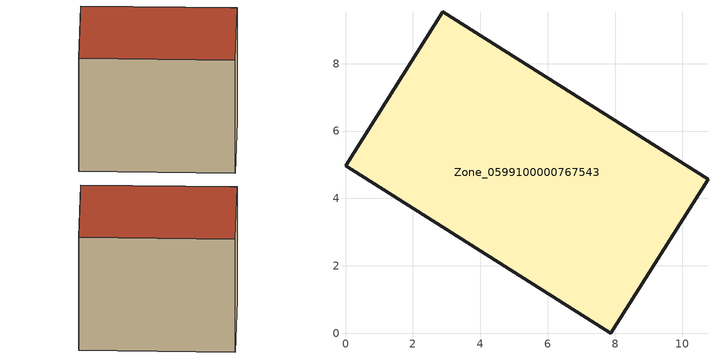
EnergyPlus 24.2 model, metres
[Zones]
Zone_0599100000767543
 floor ground (C_G): 10.76,4.56 7.87,0 0,4.97 2.89,9.54 z1.62
 wall outside (C_F): 7.87,0 10.76,4.56 2.89,9.54 0,4.97 7.87,0 z1.62:9.82
 roof outside (C_R): 2.89,9.54 0,4.97 7.87,0 10.76,4.56 z9.82
[BUILDING]
Pand.0599100000767543: North Axis=0; Terrain=City; Loads Convergence Tolerance Value=0.04; Temperature Convergence Tolerance Value=0.4; Solar Distribution=FullExterior; Maximum Number of Warmup Days=25; Minimum Number of Warmup Days=1
[Site:Location]
Rotterdam.The.Hague.AP_ZH_NLD Design_Conditions: Latitude=51.96; Longitude=4.45; Time Zone=1; Elevation=-4.5
[SITE:GROUNDTEMPERATURE:BUILDINGSURFACE]
18, 18, 18, 18, 18, 18, 18, 18, 18, 18, 18, 18
[MATERIAL] Thermal Absorptance=0.9; Solar Absorptance=0.7; Visible Absorptance=0.7
Name | Roughness | Thickness | Conductivity | Density | Specific Heat
G.TI.2006-2014 | MediumSmooth | 0.15 | 0.06 | 540 | 1210
F.TI.2006-2014 | Rough | 0.3 | 0.12 | 1920 | 840
R.TI.2006-2014 | MediumRough | 0.2 | 0.08 | 1500 | 1000
[CONSTRUCTION]
C_G: G.TI.2006-2014
C_F: F.TI.2006-2014
C_R: R.TI.2006-2014
[ZONE]
Zone_0599100000767543: Type=1; Multiplier=1; Ceiling Height=Autocalculate; Volume=Autocalculate; Floor Area=autocalculate; Part of Total Floor Area=Yes
[ZONEINFILTRATION:DESIGNFLOWRATE]
Infil_Zone_0599100000767543: Zone or ZoneList or Space or SpaceList=Zone_0599100000767543; Schedule=AlwaysOn; Design Flow Rate Calculation Method=Flow/Area; Flow Rate per Floor Area=0.0015; Constant Term Coefficient=1; Temperature Term Coefficient=0; Velocity Term Coefficient=0; Velocity Squared Term Coefficient=0
[HVACTEMPLATE:ZONE:IDEALLOADSAIRSYSTEM]
Zone_0599100000767543: Maximum Heating Supply Air Temperature=50; Minimum Cooling Supply Air Temperature=13; Maximum Heating Supply Air Humidity Ratio=0.0156; Minimum Cooling Supply Air Humidity Ratio=0.0077; Heating Limit=NoLimit; Cooling Limit=NoLimit; Dehumidification Control Type=ConstantSensibleHeatRatio; Cooling Sensible Heat Ratio=0.7; Dehumidification Setpoint=60; Humidification Control Type=None; Humidification Setpoint=30; Outdoor Air Method=None; Outdoor Air Flow Rate per Person=0.00944; Outdoor Air Flow Rate per Zone Floor Area=0; Outdoor Air Flow Rate per Zone=0; Demand Controlled Ventilation Type=None; Outdoor Air Economizer Type=NoEconomizer; Heat Recovery Type=None; Sensible Heat Recovery Effectiveness=0.7; Latent Heat Recovery Effectiveness=0.65
[ZONECONTROL:THERMOSTAT]
ThermostatControl_Zone_0599100000767543: Zone or ZoneList=Zone_0599100000767543; Control Type Schedule=DualSetpointControlType; Control 1=Thermostat_Zone_0599100000767543; Temperature Difference Between Cutout And Setpoint=0
[THERMOSTATSETPOINT:DUALSETPOINT]
Thermostat_Zone_0599100000767543: Heating Setpoint Temperature Schedule=HeatingSetpoint_Zone_0599100000767543; Cooling Setpoint Temperature Schedule=CoolingSetpoint_Zone_0599100000767543
[SCHEDULE:COMPACT]
HeatingSetpoint_Zone_0599100000767543: Through: 12/31, For: AllDays, Until: 24:00, 21
CoolingSetpoint_Zone_0599100000767543: Through: 12/31, For: AllDays, Until: 24:00, 24
DualSetpointControlType: Through: 12/31, For: AllDays, Until: 24:00, 4
AlwaysOn: Through: 12/31, For: AllDays, Until: 24:00, 1
